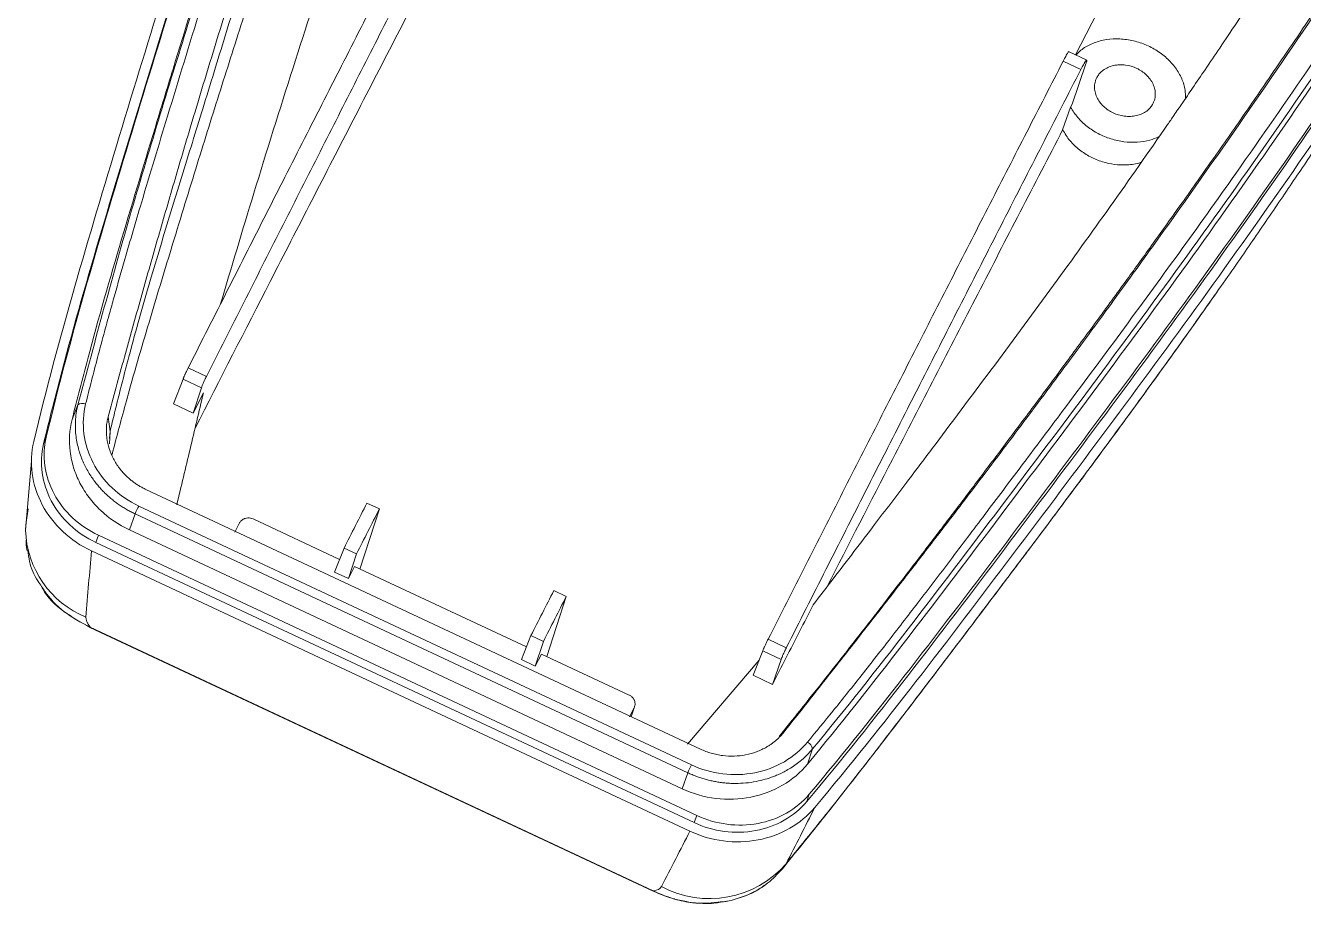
# Model space of a CAD drawing. Header units: inches. Extents: x 1474 to 3696, y 573 to 1061.
# Drawn here: x 2639.3 to 2701.1, y 679.8 to 722.2 of the extents above; entities that cross this region are included whole.
import ezdxf

# ---------------------------------------------------------------- set-up
doc = ezdxf.new("R2010")
doc.units = ezdxf.units.IN

msp = doc.modelspace()

# ---------------------------------------------------------------- linework, layer by layer
at = {"color": 7, "linetype": 'Continuous', "lineweight": 15}
for p, q in [((2690.059, 720.807), (2691.371, 723.342)), ((2689.466, 720.506), (2690.321, 720.105)), ((2690.607, 720.55), (2689.72, 720.966)), ((2689.898, 718.427), (2690.562, 720.369)), ((2689.438, 717.179), (2689.817, 718.275)), ((2689.817, 718.275), (2689.898, 718.427)), ((2648.04, 705.257), (2647.159, 705.67)), ((2646.453, 703.921), (2646.906, 705.114)), ((2647.798, 704.697), (2646.906, 705.114)), ((2647.798, 704.697), (2647.395, 703.479)), ((2647.395, 703.479), (2647.893, 704.455)), ((2641.54, 703.165), (2641.82, 703.875)), ((2646.453, 703.921), (2647.395, 703.479)), ((2643.38, 702.586), (2643.282, 703.295)), ((2643.38, 702.586), (2643.347, 701.992)), ((2640.163, 701.985), (2640.295, 702.32)), ((2639.575, 701.161), (2639.293, 697.825)), ((2671.922, 687.227), (2645.116, 699.784)), ((2671.487, 686.468), (2644.765, 698.985)), ((2655.462, 695.938), (2656.4, 698.842)), ((2655.798, 699.124), (2656.4, 698.842)), ((2644.593, 698.6), (2644.312, 697.83)), ((2671.315, 686.083), (2644.593, 698.6)), ((2654.475, 696.401), (2650.295, 698.359)), ((2671.034, 685.312), (2644.312, 697.83)), ((2649.411, 697.725), (2649.636, 698.165)), ((2642.815, 697.573), (2642.688, 697.225)), ((2671.623, 683.671), (2642.688, 697.225)), ((2671.75, 684.019), (2642.815, 697.573)), ((2642.481, 696.814), (2671.416, 683.26)), ((2654.233, 695.788), (2654.691, 696.949)), ((2655.293, 696.667), (2654.691, 696.949)), ((2655.293, 696.667), (2654.902, 695.475)), ((2654.233, 695.788), (2654.902, 695.475)), ((2654.902, 695.475), (2655.2, 696.061)), ((2663.511, 692.168), (2655.2, 696.061)), ((2664.497, 691.706), (2665.436, 694.609)), ((2664.834, 694.892), (2665.436, 694.609)), ((2642.408, 693.109), (2669.64, 680.353)), ((2669.643, 680.375), (2642.41, 693.132)), ((2663.269, 691.556), (2663.727, 692.717)), ((2663.727, 692.717), (2664.329, 692.435)), ((2664.329, 692.435), (2663.938, 691.242)), ((2675.192, 692.538), (2676.073, 692.126)), ((2663.938, 691.242), (2663.269, 691.556)), ((2663.938, 691.242), (2664.236, 691.828)), ((2664.236, 691.828), (2668.472, 689.844)), ((2671.303, 687.47), (2674.756, 691.53)), ((2674.466, 690.799), (2674.936, 691.985)), ((2674.936, 691.985), (2675.827, 691.567)), ((2675.827, 691.567), (2675.408, 690.357)), ((2675.408, 690.357), (2674.466, 690.799)), ((2668.719, 689.227), (2668.495, 688.786)), ((2668.576, 688.795), (2668.741, 689.28)), ((2677.344, 687.234), (2677.104, 686.506)), ((2671.034, 685.312), (2671.315, 686.083)), ((2677.181, 685.042), (2677.068, 684.697)), ((2671.623, 683.671), (2671.75, 684.019))]:
    msp.add_line(p, q, dxfattribs=at)
at = {"color": 8, "linetype": 'Continuous', "lineweight": 15}
for p, q in [((2643.38, 702.586), (2643.352, 702.248)), ((2668.572, 688.796), (2668.719, 689.227))]:
    msp.add_line(p, q, dxfattribs=at)
at = {"color": 7, "linetype": 'Continuous', "lineweight": 15, "flags": 128}
for points in [[(2639.419, 698.853), (2639.3, 698.078), (2639.293, 697.824)], [(2642.41, 693.132), (2642.407, 693.116), (2642.408, 693.109), (2642.408, 693.109)]]:
    msp.add_lwpolyline(points, dxfattribs=at)
at = {"color": 8, "linetype": 'Continuous', "lineweight": 15, "flags": 128}
msp.add_lwpolyline([(2669.643, 680.375), (2669.639, 680.359), (2669.64, 680.353), (2669.645, 680.355)], dxfattribs=at)
at = {"color": 7, "linetype": 'Continuous', "lineweight": 15}
for centre, radius, start, end in [((2642.046, 703.591), 0.363, 65.16949, 128.59936), ((2648.46, 697.101), 4.147, 152.98265, 158.81059), ((2676.87, 687.149), 0.481, 10.20323, 60.90266), ((2675.182, 684.583), 4.147, 152.98265, 158.81059), ((2672.358, 684.907), 4.912, 241.78725, 319.03615)]:
    msp.add_arc(centre, radius, start, end, dxfattribs=at)
at = {"color": 8, "linetype": 'Continuous', "lineweight": 15}
msp.add_arc((2643.977, 697.952), 4.686, 181.56879, 247.83684, dxfattribs=at)
at = {"color": 7, "linetype": 'Continuous', "lineweight": 15}
for points, knots in [([(2683.323, 809.17), (2682.156, 807.247), (2681.03, 805.299), (2678.821, 801.375), (2677.74, 799.401), (2675.597, 795.434), (2674.536, 793.44), (2672.435, 789.402), (2671.395, 787.356), (2668.306, 781.119), (2666.294, 776.849), (2662.416, 768.17), (2660.543, 763.76), (2657.791, 757.022), (2656.883, 754.757), (2655.086, 750.185), (2654.196, 747.878), (2652.45, 743.221), (2651.596, 740.873), (2649.936, 736.136), (2649.13, 733.747), (2647.562, 728.939), (2646.799, 726.522), (2645.297, 721.692), (2644.557, 719.277), (2643.089, 714.432), (2642.358, 712.004), (2640.958, 707.098), (2640.288, 704.62), (2639.686, 702.099)], [0, 0, 0, 0, 0.0625, 0.0625, 0.125, 0.125, 0.1875, 0.1875, 0.25, 0.25, 0.375, 0.375, 0.5, 0.5, 0.5625, 0.5625, 0.625, 0.625, 0.6875, 0.6875, 0.75, 0.75, 0.8125, 0.8125, 0.875, 0.875, 0.9375, 0.9375, 1, 1, 1, 1]), ([(2640.295, 702.32), (2640.895, 704.832), (2641.563, 707.306), (2642.962, 712.207), (2643.691, 714.635), (2645.16, 719.477), (2645.9, 721.892), (2647.401, 726.721), (2648.164, 729.137), (2649.732, 733.943), (2650.538, 736.331), (2652.195, 741.063), (2653.05, 743.407), (2654.792, 748.054), (2655.679, 750.356), (2657.475, 754.922), (2658.382, 757.187), (2661.134, 763.922), (2663.006, 768.333), (2666.885, 777.011), (2668.897, 781.278), (2671.979, 787.5), (2673.017, 789.541), (2675.114, 793.572), (2676.173, 795.564), (2678.312, 799.524), (2679.392, 801.495), (2681.597, 805.412), (2682.722, 807.357), (2683.886, 809.275)], [0, 0, 0, 0, 0.0625, 0.0625, 0.125, 0.125, 0.1875, 0.1875, 0.25, 0.25, 0.3125, 0.3125, 0.375, 0.375, 0.4375, 0.4375, 0.5, 0.5, 0.625, 0.625, 0.75, 0.75, 0.8125, 0.8125, 0.875, 0.875, 0.9375, 0.9375, 1, 1, 1, 1]), ([(2642.199, 703.921), (2642.293, 704.296), (2642.481, 705.046), (2642.773, 706.165), (2643.071, 707.279), (2643.345, 708.273), (2643.683, 709.488), (2644.184, 711.247), (2645.038, 714.148), (2646.263, 718.194), (2647.563, 722.446), (2648.8, 726.429), (2649.865, 729.794), (2650.956, 733.153), (2652.153, 736.719), (2653.462, 740.48), (2654.898, 744.425), (2656.368, 748.334), (2657.868, 752.207), (2659.389, 756.047), (2660.823, 759.594), (2662.166, 762.85), (2663.415, 765.82), (2664.675, 768.76), (2665.948, 771.671), (2667.238, 774.553), (2668.544, 777.406), (2669.868, 780.226), (2671.203, 783.012), (2672.549, 785.76), (2673.905, 788.465), (2675.27, 791.128), (2676.643, 793.756), (2678.023, 796.353), (2679.412, 798.927), (2680.813, 801.483), (2682.226, 804.024), (2683.19, 805.7), (2683.672, 806.537)], [0, 0, 0, 0, 0.0098271, 0.0196431, 0.0294479, 0.0392415, 0.046002, 0.0617342, 0.0861411, 0.1238053, 0.1708362, 0.2011624, 0.2315349, 0.2619545, 0.2924223, 0.3290437, 0.3656982, 0.4023859, 0.4391059, 0.4758572, 0.5126392, 0.5418757, 0.5710403, 0.6001328, 0.629153, 0.6581011, 0.6869805, 0.7157921, 0.7445365, 0.7732125, 0.8018203, 0.8303548, 0.8588146, 0.8871997, 0.9155096, 0.9437449, 0.9719084, 1, 1, 1, 1]), ([(2643.282, 703.295), (2643.413, 703.777), (2643.675, 704.741), (2644.069, 706.177), (2644.465, 707.606), (2644.863, 709.026), (2645.262, 710.437), (2645.662, 711.84), (2646.065, 713.236), (2646.47, 714.624), (2646.876, 716.006), (2647.502, 718.111), (2648.351, 720.918), (2649.432, 724.413), (2650.525, 727.857), (2651.755, 731.647), (2653.151, 735.804), (2654.739, 740.34), (2656.641, 745.569), (2658.892, 751.49), (2661.491, 757.997), (2664.176, 764.437), (2666.639, 770.122), (2668.848, 775.061), (2670.74, 779.169), (2672.46, 782.786), (2674.061, 786.036), (2675.542, 788.95), (2677.066, 791.873), (2678.571, 794.699), (2680.131, 797.574), (2681.635, 800.312), (2683.227, 803.182), (2684.276, 805.061), (2684.854, 806.096)], [0, 0, 0, 0, 0.012673, 0.025309, 0.037907, 0.050465, 0.062982, 0.075461, 0.087901, 0.100305, 0.112672, 0.125003, 0.156913, 0.188375, 0.219401, 0.250004, 0.291074, 0.332746, 0.375002, 0.43668, 0.499994, 0.56203, 0.624993, 0.668958, 0.71063, 0.74999, 0.780556, 0.81248, 0.8428, 0.874975, 0.904789, 0.937487, 0.965557, 1, 1, 1, 1]), ([(2684.785, 805.058), (2684.725, 804.968), (2684.603, 804.786), (2684.419, 804.503), (2684.231, 804.211), (2684.041, 803.909), (2683.848, 803.598), (2683.651, 803.277), (2683.452, 802.946), (2683.071, 802.305), (2682.486, 801.29), (2681.727, 799.921), (2680.936, 798.45), (2680.156, 796.968), (2679.356, 795.427), (2678.555, 793.873), (2677.785, 792.372), (2676.764, 790.366), (2675.507, 787.872), (2674.013, 784.874), (2672.807, 782.436), (2671.857, 780.506), (2671.136, 779.03), (2670.403, 777.513), (2669.671, 775.981), (2668.967, 774.482), (2668.258, 772.948), (2667.584, 771.462), (2666.902, 769.929), (2666.224, 768.375), (2665.314, 766.257), (2664.402, 764.091), (2663.508, 761.93), (2662.823, 760.255), (2662.161, 758.624), (2661.296, 756.478), (2660.229, 753.809), (2658.965, 750.611), (2657.682, 747.325), (2656.681, 744.716), (2655.921, 742.69), (2655.432, 741.366), (2654.947, 740.035), (2654.468, 738.697), (2653.743, 736.64), (2652.809, 733.911), (2651.861, 731.02), (2651.126, 728.723), (2650.387, 726.384), (2649.479, 723.461), (2648.58, 720.536), (2647.874, 718.242), (2647.35, 716.538), (2646.837, 714.879), (2646.321, 713.208), (2645.81, 711.533), (2645.298, 709.817), (2644.8, 708.083), (2644.388, 706.584), (2644.069, 705.374), (2643.829, 704.435), (2643.599, 703.509), (2643.452, 702.891), (2643.38, 702.586)], [0, 0, 0, 0, 0.003754, 0.007552, 0.011394, 0.015283, 0.019219, 0.023204, 0.027238, 0.031324, 0.046273, 0.062508, 0.07689, 0.093778, 0.109441, 0.125102, 0.14231, 0.15641, 0.187717, 0.220164, 0.250325, 0.264772, 0.281642, 0.297304, 0.312963, 0.330042, 0.344266, 0.360552, 0.375548, 0.390535, 0.406796, 0.438007, 0.453605, 0.469201, 0.486171, 0.500388, 0.530647, 0.562763, 0.59233, 0.625138, 0.637643, 0.650132, 0.662608, 0.675065, 0.687496, 0.719693, 0.749929, 0.765562, 0.781198, 0.812467, 0.843715, 0.859943, 0.874941, 0.890555, 0.906173, 0.92179, 0.937402, 0.953646, 0.968676, 0.976846, 0.98478, 0.992493, 1, 1, 1, 1]), ([(2677.181, 685.042), (2678.864, 687.046), (2680.48, 689.076), (2683.641, 693.152), (2685.19, 695.196), (2688.272, 699.283), (2689.805, 701.325), (2692.858, 705.428), (2694.376, 707.49), (2697.368, 711.629), (2698.841, 713.704), (2701.73, 717.859), (2703.143, 719.942), (2705.925, 724.101), (2707.292, 726.179), (2709.99, 730.323), (2711.322, 732.388), (2715.261, 738.567), (2717.814, 742.66), (2722.739, 750.847), (2725.109, 754.948), (2728.506, 761.021), (2729.612, 763.031), (2731.775, 767.031), (2732.834, 769.023), (2734.923, 773.006), (2735.955, 775), (2737.97, 779.006), (2738.953, 781.016), (2739.892, 783.041)], [0, 0, 0, 0, 0.0625, 0.0625, 0.125, 0.125, 0.1875, 0.1875, 0.25, 0.25, 0.3125, 0.3125, 0.375, 0.375, 0.4375, 0.4375, 0.5, 0.5, 0.625, 0.625, 0.75, 0.75, 0.8125, 0.8125, 0.875, 0.875, 0.9375, 0.9375, 1, 1, 1, 1]), ([(2739.782, 782.705), (2738.843, 780.681), (2737.86, 778.67), (2735.845, 774.664), (2734.813, 772.67), (2732.724, 768.687), (2731.665, 766.695), (2729.502, 762.695), (2728.396, 760.685), (2724.998, 754.611), (2722.629, 750.511), (2717.703, 742.323), (2715.15, 738.23), (2711.211, 732.05), (2709.879, 729.984), (2707.181, 725.84), (2705.813, 723.762), (2703.031, 719.602), (2701.618, 717.519), (2698.728, 713.363), (2697.255, 711.287), (2694.263, 707.148), (2692.745, 705.086), (2689.693, 700.983), (2688.159, 698.941), (2685.077, 694.854), (2683.528, 692.81), (2680.366, 688.733), (2678.751, 686.703), (2677.068, 684.697)], [0, 0, 0, 0, 0.0625, 0.0625, 0.125, 0.125, 0.1875, 0.1875, 0.25, 0.25, 0.375, 0.375, 0.5, 0.5, 0.5625, 0.5625, 0.625, 0.625, 0.6875, 0.6875, 0.75, 0.75, 0.8125, 0.8125, 0.875, 0.875, 0.9375, 0.9375, 1, 1, 1, 1]), ([(2740.232, 782.513), (2739.291, 780.484), (2738.306, 778.47), (2736.287, 774.457), (2735.253, 772.46), (2733.161, 768.47), (2732.1, 766.475), (2729.933, 762.468), (2728.826, 760.454), (2725.419, 754.366), (2723.049, 750.264), (2718.122, 742.076), (2715.57, 737.984), (2711.629, 731.803), (2710.297, 729.736), (2707.596, 725.588), (2706.227, 723.506), (2703.44, 719.336), (2702.022, 717.252), (2699.131, 713.092), (2697.657, 711.015), (2694.663, 706.875), (2693.145, 704.813), (2690.092, 700.709), (2688.558, 698.666), (2685.474, 694.579), (2683.926, 692.532), (2680.761, 688.453), (2679.144, 686.419), (2677.455, 684.407)], [0, 0, 0, 0, 0.0625, 0.0625, 0.125, 0.125, 0.1875, 0.1875, 0.25, 0.25, 0.375, 0.375, 0.5, 0.5, 0.5625, 0.5625, 0.625, 0.625, 0.6875, 0.6875, 0.75, 0.75, 0.8125, 0.8125, 0.875, 0.875, 0.9375, 0.9375, 1, 1, 1, 1]), ([(2736.355, 781.971), (2735.819, 780.916), (2734.847, 779.002), (2733.356, 776.084), (2731.927, 773.312), (2730.414, 770.415), (2728.916, 767.586), (2727.351, 764.682), (2725.774, 761.812), (2723.638, 758.006), (2720.818, 753.146), (2717.288, 747.251), (2713.616, 741.278), (2709.875, 735.333), (2706.047, 729.401), (2702.072, 723.415), (2698.002, 717.465), (2694.497, 712.508), (2691.657, 708.59), (2689.495, 705.647), (2687.283, 702.682), (2685.298, 700.057), (2683.555, 697.775), (2682.066, 695.842), (2680.559, 693.9), (2679.033, 691.947), (2677.489, 689.982), (2676.446, 688.665), (2675.924, 688.005)], [0, 0, 0, 0, 0.034442, 0.062513, 0.095211, 0.125026, 0.1572, 0.18752, 0.219444, 0.250011, 0.309917, 0.375007, 0.437969, 0.500006, 0.56332, 0.624998, 0.688163, 0.749995, 0.780598, 0.811624, 0.843086, 0.874997, 0.895569, 0.916241, 0.937017, 0.957903, 0.978898, 1, 1, 1, 1]), ([(2735.749, 781.186), (2735.419, 780.49), (2734.763, 779.106), (2733.585, 776.767), (2732.356, 774.391), (2731.022, 771.863), (2729.689, 769.362), (2728.454, 767.067), (2727.401, 765.133), (2726.471, 763.437), (2725.546, 761.764), (2724.629, 760.121), (2723.75, 758.555), (2722.856, 756.976), (2721.891, 755.287), (2720.826, 753.442), (2719.719, 751.548), (2718.588, 749.637), (2717.471, 747.772), (2716.31, 745.858), (2715.312, 744.231), (2714.447, 742.831), (2713.735, 741.685), (2713.001, 740.509), (2712.221, 739.266), (2711.462, 738.062), (2710.694, 736.85), (2709.99, 735.743), (2708.897, 734.032), (2707.398, 731.7), (2705.496, 728.772), (2703.536, 725.788), (2701.567, 722.832), (2699.716, 720.102), (2698.02, 717.643), (2696.488, 715.449), (2695.215, 713.652), (2694.239, 712.285), (2693.577, 711.364), (2692.944, 710.488), (2692.301, 709.602), (2691.713, 708.794), (2691.076, 707.923), (2690.438, 707.054), (2689.746, 706.114), (2689.066, 705.196), (2688.388, 704.282), (2687.696, 703.355), (2687.008, 702.435), (2686.341, 701.546), (2685.689, 700.68), (2685.067, 699.857), (2684.46, 699.055), (2683.869, 698.278), (2683.267, 697.486), (2682.458, 696.427), (2681.476, 695.148), (2680.309, 693.639), (2679.165, 692.171), (2677.967, 690.647), (2676.832, 689.214), (2676.065, 688.258), (2675.731, 687.842)], [0, 0, 0, 0, 0.026056, 0.051855, 0.078592, 0.102934, 0.131692, 0.157462, 0.175607, 0.193129, 0.21158, 0.22925, 0.246201, 0.262519, 0.281066, 0.301862, 0.323409, 0.343444, 0.364431, 0.383933, 0.404762, 0.41612, 0.428182, 0.440895, 0.453106, 0.467188, 0.478668, 0.49113, 0.501912, 0.532384, 0.564681, 0.594858, 0.627503, 0.659416, 0.682116, 0.705531, 0.728725, 0.738656, 0.748429, 0.757569, 0.76607, 0.776183, 0.782886, 0.793383, 0.803508, 0.812496, 0.822388, 0.832484, 0.842022, 0.851817, 0.861075, 0.870017, 0.878598, 0.887355, 0.895692, 0.904877, 0.92266, 0.938422, 0.955, 0.970696, 0.987242, 1, 1, 1, 1]), ([(2737.441, 781.351), (2737.237, 780.933), (2736.828, 780.097), (2736.204, 778.846), (2735.572, 777.594), (2734.934, 776.343), (2734.29, 775.092), (2733.641, 773.84), (2732.986, 772.587), (2732.327, 771.332), (2731.662, 770.076), (2730.991, 768.816), (2730.314, 767.553), (2729.63, 766.286), (2728.939, 765.015), (2728.241, 763.739), (2727.535, 762.457), (2726.821, 761.17), (2726.098, 759.877), (2725.366, 758.579), (2724.627, 757.277), (2723.88, 755.97), (2723.125, 754.659), (2722.362, 753.344), (2721.592, 752.027), (2720.813, 750.707), (2720.027, 749.385), (2719.233, 748.062), (2718.431, 746.736), (2717.622, 745.408), (2716.806, 744.079), (2715.983, 742.746), (2715.152, 741.411), (2714.315, 740.072), (2713.472, 738.731), (2712.621, 737.386), (2710.947, 734.753), (2708.42, 730.823), (2704.989, 725.579), (2701.467, 720.319), (2698.146, 715.526), (2695.06, 711.205), (2692.252, 707.362), (2689.742, 703.985), (2687.584, 701.108), (2685.817, 698.759), (2684.148, 696.549), (2682.572, 694.477), (2681.085, 692.546), (2679.684, 690.758), (2678.371, 689.114), (2677.514, 688.069), (2677.104, 687.57)], [0, 0, 0, 0, 0.013572, 0.027164, 0.040777, 0.054411, 0.068065, 0.08174, 0.095437, 0.109155, 0.122895, 0.136656, 0.150439, 0.164242, 0.178068, 0.191914, 0.205783, 0.219671, 0.23358, 0.247509, 0.261457, 0.275425, 0.289413, 0.303421, 0.317448, 0.331495, 0.345561, 0.359648, 0.373755, 0.387884, 0.402033, 0.416202, 0.430393, 0.444604, 0.458836, 0.473089, 0.487363, 0.54243, 0.59749, 0.65254, 0.707578, 0.748197, 0.788726, 0.829164, 0.855663, 0.880695, 0.904257, 0.926349, 0.94697, 0.966118, 0.983795, 1, 1, 1, 1]), ([(2677.344, 687.234), (2678.934, 689.159), (2680.469, 691.103), (2683.479, 695.003), (2684.956, 696.959), (2687.899, 700.867), (2689.367, 702.82), (2692.286, 706.747), (2693.738, 708.719), (2696.601, 712.677), (2698.011, 714.661), (2700.78, 718.635), (2702.136, 720.625), (2704.804, 724.603), (2706.116, 726.591), (2708.706, 730.555), (2709.984, 732.533), (2713.769, 738.447), (2716.227, 742.365), (2719.795, 748.238), (2720.964, 750.196), (2723.256, 754.109), (2724.379, 756.063), (2726.581, 759.951), (2727.658, 761.884), (2729.762, 765.726), (2730.792, 767.635), (2732.818, 771.448), (2733.815, 773.351), (2735.782, 777.17), (2736.75, 779.086), (2737.688, 781.011)], [0, 0, 0, 0, 0.0625, 0.0625, 0.125, 0.125, 0.1875, 0.1875, 0.25, 0.25, 0.3125, 0.3125, 0.375, 0.375, 0.4375, 0.4375, 0.5, 0.5, 0.625, 0.625, 0.6875, 0.6875, 0.75, 0.75, 0.8125, 0.8125, 0.875, 0.875, 0.9375, 0.9375, 1, 1, 1, 1]), ([(2737.457, 780.308), (2736.52, 778.383), (2735.552, 776.468), (2733.585, 772.649), (2732.588, 770.746), (2730.561, 766.933), (2729.532, 765.023), (2727.427, 761.181), (2726.35, 759.247), (2724.148, 755.358), (2723.025, 753.404), (2720.732, 749.49), (2719.563, 747.531), (2715.994, 741.658), (2713.536, 737.738), (2709.749, 731.821), (2708.471, 729.842), (2705.88, 725.876), (2704.568, 723.887), (2701.898, 719.908), (2700.542, 717.916), (2697.774, 713.942), (2696.362, 711.956), (2693.499, 707.998), (2692.048, 706.025), (2689.128, 702.098), (2687.66, 700.145), (2684.716, 696.235), (2683.239, 694.278), (2680.229, 690.376), (2678.694, 688.432), (2677.104, 686.506)], [0, 0, 0, 0, 0.0625, 0.0625, 0.125, 0.125, 0.1875, 0.1875, 0.25, 0.25, 0.3125, 0.3125, 0.375, 0.375, 0.5, 0.5, 0.5625, 0.5625, 0.625, 0.625, 0.6875, 0.6875, 0.75, 0.75, 0.8125, 0.8125, 0.875, 0.875, 0.9375, 0.9375, 1, 1, 1, 1]), ([(2640.163, 701.985), (2640.305, 702.569), (2641.015, 705.49), (2642.461, 710.654), (2644.164, 716.307), (2645.885, 721.939), (2647.282, 726.442), (2649.083, 732.059), (2650.579, 736.517), (2652.525, 742.019), (2654.144, 746.361), (2655.697, 750.413), (2656.443, 752.283), (2656.768, 753.096)], [0, 0, 0, 0, 0.032746, 0.163758, 0.294744, 0.360234, 0.491215, 0.556706, 0.687693, 0.753185, 0.884175, 0.949666, 1, 1, 1, 1]), ([(2641.54, 703.165), (2641.79, 704.146), (2642.54, 707.086), (2643.927, 711.904), (2645.37, 716.673), (2647.402, 723.329), (2649.181, 729.039), (2651.376, 735.634), (2652.998, 740.299), (2655.03, 745.813), (2656.643, 750.034), (2657.584, 752.396), (2657.814, 752.971)], [0, 0, 0, 0, 0.056669, 0.170016, 0.283419, 0.340085, 0.566756, 0.623423, 0.736787, 0.850152, 0.96349, 1, 1, 1, 1]), ([(2643.473, 701.482), (2643.703, 702.348), (2644.272, 704.497), (2645.237, 707.803), (2646.366, 711.538), (2647.494, 715.203), (2648.639, 718.88), (2649.769, 722.43), (2650.904, 725.913), (2652.168, 729.667), (2653.608, 733.756), (2655.204, 738.107), (2656.849, 742.429), (2658.541, 746.749), (2659.718, 749.659), (2660.323, 751.154)], [0, 0, 0, 0, 0.049546, 0.122924, 0.192145, 0.268572, 0.339617, 0.410872, 0.481026, 0.549168, 0.637934, 0.730289, 0.816519, 0.905776, 1, 1, 1, 1]), ([(2660.535, 743.659), (2659.752, 741.634), (2658.222, 737.673), (2656.083, 731.78), (2654.095, 725.981), (2652.198, 720.126), (2650.398, 714.38), (2649.246, 710.526), (2648.706, 708.723)], [0, 0, 0, 0, 0.178985, 0.349979, 0.513157, 0.67873, 0.849668, 1, 1, 1, 1]), ([(2667.071, 740.734), (2665.753, 738.193), (2663.117, 733.11), (2659.136, 725.41), (2655.138, 717.658), (2651.265, 710.137), (2648.699, 705.116), (2647.486, 702.744)], [0, 0, 0, 0, 0.204256, 0.408501, 0.612756, 0.817043, 1, 1, 1, 1]), ([(2676.067, 681.686), (2676.797, 682.585), (2678.449, 684.617), (2680.812, 687.661), (2683.282, 690.898), (2685.098, 693.295), (2686.376, 694.988), (2687.067, 695.905), (2687.828, 696.916), (2688.679, 698.05), (2689.61, 699.296), (2690.499, 700.491), (2691.343, 701.631), (2692.111, 702.675), (2692.854, 703.69), (2693.63, 704.756), (2694.524, 705.993), (2695.517, 707.38), (2696.503, 708.774), (2697.385, 710.032), (2698.167, 711.155), (2698.903, 712.223), (2699.622, 713.272), (2700.34, 714.328), (2701.033, 715.355), (2701.713, 716.368), (2702.379, 717.366), (2703.02, 718.332), (2703.569, 719.163), (2704.041, 719.88), (2704.461, 720.519), (2705.008, 721.354), (2705.695, 722.407), (2706.323, 723.372), (2706.745, 724.023), (2706.973, 724.375), (2707.224, 724.764), (2707.605, 725.354), (2708.054, 726.052), (2708.527, 726.789), (2708.937, 727.429), (2709.3, 727.997), (2709.89, 728.923), (2710.69, 730.182), (2711.688, 731.766), (2712.555, 733.148), (2713.087, 734.005), (2713.315, 734.373)], [0, 0, 0, 0, 0.051256, 0.11594, 0.172673, 0.235127, 0.252614, 0.269357, 0.28753, 0.310453, 0.334223, 0.35887, 0.378874, 0.399459, 0.418601, 0.436922, 0.460388, 0.489226, 0.516009, 0.539753, 0.560787, 0.57986, 0.600357, 0.620316, 0.639718, 0.658559, 0.677686, 0.696176, 0.713238, 0.724697, 0.736732, 0.749357, 0.771935, 0.796277, 0.803983, 0.808838, 0.816182, 0.826043, 0.842266, 0.855731, 0.867861, 0.878632, 0.888026, 0.920549, 0.95042, 0.978724, 1, 1, 1, 1]), ([(2647.159, 705.67), (2647.479, 706.304), (2648.12, 707.571), (2649.08, 709.466), (2650.038, 711.356), (2650.995, 713.242), (2651.95, 715.123), (2652.903, 716.998), (2653.855, 718.869), (2654.805, 720.735), (2655.753, 722.595), (2656.7, 724.451), (2657.645, 726.301), (2658.588, 728.146), (2659.529, 729.986), (2660.469, 731.821), (2661.094, 733.04), (2661.407, 733.65)], [0, 0, 0, 0, 0.066784, 0.133551, 0.200301, 0.267035, 0.333752, 0.400452, 0.467135, 0.533802, 0.600452, 0.667085, 0.733701, 0.800301, 0.866884, 0.93345, 1, 1, 1, 1]), ([(2662.262, 733.249), (2661.969, 732.676), (2661.384, 731.532), (2660.503, 729.809), (2659.621, 728.082), (2658.738, 726.351), (2657.853, 724.616), (2656.967, 722.876), (2656.08, 721.131), (2654.898, 718.806), (2653.418, 715.889), (2651.635, 712.37), (2649.843, 708.826), (2648.641, 706.448), (2648.04, 705.257)], [0, 0, 0, 0, 0.062479, 0.124962, 0.187449, 0.249943, 0.312445, 0.374955, 0.437475, 0.500002, 0.624436, 0.749273, 0.874478, 1, 1, 1, 1]), ([(2699.787, 725.273), (2699.446, 724.756), (2698.801, 723.78), (2697.881, 722.401), (2697.068, 721.189), (2696.359, 720.139), (2695.752, 719.247), (2695.249, 718.509), (2694.846, 717.923), (2693.699, 716.257), (2691.78, 713.514), (2688.986, 709.638), (2686.157, 705.803), (2683.783, 702.633), (2681.842, 700.06), (2680.204, 697.901), (2678.696, 695.926), (2677.702, 694.633), (2677.38, 694.214)], [0, 0, 0, 0, 0.049353, 0.093247, 0.131851, 0.165312, 0.193758, 0.217299, 0.236027, 0.250014, 0.377227, 0.500003, 0.624999, 0.749995, 0.808544, 0.874992, 0.959543, 1, 1, 1, 1]), ([(2695.373, 718.715), (2695.374, 718.843), (2695.376, 719.155), (2695.212, 719.658), (2694.911, 720.188), (2694.481, 720.663), (2693.952, 721.059), (2693.347, 721.355), (2692.698, 721.539), (2692.037, 721.599), (2691.394, 721.534), (2690.81, 721.343), (2690.359, 721.093), (2690.159, 720.876), (2690.084, 720.795)], [0, 0, 0, 0, 0.061168, 0.149834, 0.2385, 0.327166, 0.415832, 0.504498, 0.593164, 0.68183, 0.770496, 0.859163, 0.947829, 1, 1, 1, 1]), ([(2675.192, 692.538), (2675.494, 693.134), (2676.097, 694.325), (2677, 696.105), (2677.902, 697.879), (2678.8, 699.646), (2679.697, 701.407), (2680.59, 703.162), (2681.481, 704.91), (2682.67, 707.238), (2684.154, 710.143), (2685.93, 713.615), (2687.702, 717.072), (2688.878, 719.361), (2689.466, 720.506)], [0, 0, 0, 0, 0.062797, 0.125522, 0.188167, 0.250727, 0.313194, 0.375564, 0.437833, 0.5, 0.625045, 0.750057, 0.875038, 1, 1, 1, 1]), ([(2689.466, 720.506), (2689.507, 720.586), (2689.599, 720.763), (2689.681, 720.903), (2689.723, 720.96), (2689.728, 720.956), (2689.73, 720.954)], [0, 0, 0, 0, 0.301855, 0.663864, 0.868535, 1, 1, 1, 1]), ([(2690.598, 720.547), (2690.595, 720.549), (2690.587, 720.554), (2690.541, 720.496), (2690.454, 720.358), (2690.362, 720.184), (2690.321, 720.105)], [0, 0, 0, 0, 0.139921, 0.345126, 0.704873, 1, 1, 1, 1]), ([(2690.562, 720.369), (2690.568, 720.387), (2690.581, 720.425), (2690.594, 720.47), (2690.603, 720.506), (2690.608, 720.541), (2690.603, 720.561), (2690.577, 720.543), (2690.535, 720.488), (2690.494, 720.42), (2690.474, 720.386)], [0, 0, 0, 0, 0.084005, 0.166954, 0.249791, 0.333464, 0.500223, 0.666729, 0.833213, 1, 1, 1, 1]), ([(2690.321, 720.105), (2690.009, 719.496), (2689.384, 718.277), (2688.444, 716.442), (2687.503, 714.602), (2686.56, 712.757), (2685.615, 710.906), (2684.668, 709.051), (2683.72, 707.19), (2682.77, 705.325), (2681.818, 703.454), (2680.864, 701.578), (2679.909, 699.698), (2678.953, 697.812), (2677.995, 695.921), (2677.035, 694.026), (2676.394, 692.759), (2676.073, 692.126)], [0, 0, 0, 0, 0.06655, 0.133116, 0.199699, 0.266299, 0.332915, 0.399548, 0.466198, 0.532865, 0.599548, 0.666248, 0.732965, 0.799699, 0.866449, 0.933216, 1, 1, 1, 1]), ([(2691.093, 719.712), (2691.109, 719.739), (2691.139, 719.792), (2691.193, 719.867), (2691.254, 719.938), (2691.322, 720.004), (2691.439, 720.099), (2691.622, 720.207), (2691.889, 720.296), (2692.178, 720.335), (2692.563, 720.317), (2693.031, 720.18), (2693.43, 719.911), (2693.677, 719.633), (2693.819, 719.392), (2693.905, 719.138), (2693.925, 718.915), (2693.907, 718.729), (2693.87, 718.58), (2693.826, 718.488), (2693.804, 718.442)], [0, 0, 0, 0, 0.024206, 0.048197, 0.07211, 0.096082, 0.120251, 0.185247, 0.250356, 0.315352, 0.380462, 0.500024, 0.619586, 0.684582, 0.749692, 0.814687, 0.879797, 0.919896, 0.95975, 1, 1, 1, 1]), ([(2693.804, 718.442), (2693.789, 718.415), (2693.759, 718.362), (2693.704, 718.286), (2693.643, 718.216), (2693.575, 718.15), (2693.459, 718.055), (2693.275, 717.946), (2693.009, 717.858), (2692.72, 717.819), (2692.335, 717.837), (2691.866, 717.973), (2691.468, 718.243), (2691.22, 718.521), (2691.079, 718.762), (2690.993, 719.015), (2690.972, 719.239), (2690.991, 719.425), (2691.028, 719.573), (2691.072, 719.666), (2691.093, 719.712)], [0, 0, 0, 0, 0.0242064, 0.0481974, 0.0721099, 0.096082, 0.120251, 0.1852467, 0.2503563, 0.315352, 0.3804617, 0.500024, 0.6195864, 0.684582, 0.7496917, 0.8146874, 0.8797971, 0.9198961, 0.9597502, 1, 1, 1, 1]), ([(2689.817, 718.275), (2689.924, 718.106), (2690.14, 717.768), (2690.606, 717.333), (2691.152, 716.979), (2691.761, 716.726), (2692.403, 716.584), (2693.046, 716.564), (2693.619, 716.644), (2693.938, 716.78), (2694.076, 716.839)], [0, 0, 0, 0, 0.128803, 0.257607, 0.38641, 0.515213, 0.644016, 0.77282, 0.901623, 1, 1, 1, 1]), ([(2678.046, 695.085), (2679.1, 697.139), (2681.543, 701.898), (2685.334, 709.244), (2688.07, 714.535), (2689.438, 717.179)], [0, 0, 0, 0, 0.275332, 0.637819, 1, 1, 1, 1]), ([(2689.438, 717.179), (2689.547, 717), (2689.763, 716.647), (2690.231, 716.205), (2690.766, 715.857), (2691.343, 715.621), (2691.95, 715.487), (2692.57, 715.477), (2693.009, 715.517), (2693.211, 715.598), (2693.22, 715.602)], [0, 0, 0, 0, 0.148478, 0.293623, 0.435481, 0.574102, 0.705846, 0.845381, 0.992741, 1, 1, 1, 1]), ([(2675.86, 681.413), (2676.273, 681.919), (2677.15, 682.994), (2678.444, 684.621), (2679.734, 686.269), (2680.965, 687.863), (2682.077, 689.315), (2682.974, 690.493), (2683.69, 691.434), (2684.33, 692.278), (2685.043, 693.219), (2685.85, 694.285), (2686.58, 695.253), (2687.196, 696.07), (2687.643, 696.664), (2688.061, 697.221), (2688.451, 697.74), (2688.811, 698.221), (2689.142, 698.665), (2689.938, 699.731), (2691.202, 701.433), (2692.951, 703.814), (2694.759, 706.315), (2696.051, 708.124), (2696.746, 709.121), (2696.809, 709.212)], [0, 0, 0, 0, 0.054802, 0.116332, 0.175322, 0.23198, 0.287478, 0.331361, 0.358598, 0.388917, 0.42233, 0.460101, 0.504187, 0.527027, 0.548504, 0.568619, 0.587372, 0.604762, 0.62079, 0.635452, 0.720343, 0.805282, 0.893117, 0.990271, 1, 1, 1, 1]), ([(2646.906, 705.114), (2646.911, 705.128), (2646.922, 705.155), (2646.941, 705.202), (2646.963, 705.253), (2646.988, 705.309), (2647.016, 705.374), (2647.05, 705.445), (2647.086, 705.523), (2647.123, 705.599), (2647.147, 705.646), (2647.159, 705.67)], [0, 0, 0, 0, 0.102481, 0.201857, 0.300005, 0.398872, 0.500364, 0.625385, 0.750263, 0.875155, 1, 1, 1, 1]), ([(2648.04, 705.257), (2648.032, 705.241), (2648.017, 705.21), (2647.993, 705.16), (2647.964, 705.101), (2647.933, 705.032), (2647.888, 704.929), (2647.836, 704.805), (2647.81, 704.733), (2647.798, 704.697)], [0, 0, 0, 0, 0.083726, 0.166877, 0.250546, 0.375754, 0.500924, 0.749705, 1, 1, 1, 1]), ([(2647.893, 704.455), (2647.785, 704), (2647.57, 703.095), (2647.247, 701.738), (2646.926, 700.388), (2646.711, 699.488), (2646.604, 699.04)], [0, 0, 0, 0, 0.252835, 0.503772, 0.752823, 1, 1, 1, 1]), ([(2644.593, 698.6), (2644.526, 698.632), (2644.393, 698.696), (2644.198, 698.803), (2644.007, 698.918), (2643.82, 699.041), (2643.638, 699.172), (2643.462, 699.312), (2643.291, 699.459), (2643.126, 699.613), (2642.969, 699.775), (2642.818, 699.944), (2642.668, 700.129), (2642.517, 700.334), (2642.367, 700.564), (2642.224, 700.814), (2642.091, 701.084), (2641.972, 701.373), (2641.87, 701.682), (2641.788, 702.01), (2641.729, 702.355), (2641.698, 702.717), (2641.7, 703.094), (2641.735, 703.484), (2641.791, 703.743), (2641.82, 703.875)], [0, 0, 0, 0, 0.032667, 0.065468, 0.098425, 0.131565, 0.164904, 0.198436, 0.232155, 0.26605, 0.300118, 0.334355, 0.368756, 0.408687, 0.450843, 0.495237, 0.541888, 0.590815, 0.64203, 0.695557, 0.751451, 0.809778, 0.870592, 0.933956, 1, 1, 1, 1]), ([(2644.765, 698.985), (2644.288, 699.208), (2643.85, 699.506), (2643.099, 700.218), (2642.787, 700.63), (2642.326, 701.522), (2642.176, 702), (2642.055, 702.967), (2642.083, 703.456), (2642.199, 703.921)], [0, 0, 0, 0, 0.25, 0.25, 0.5, 0.5, 0.75, 0.75, 1, 1, 1, 1]), ([(2644.312, 697.83), (2643.791, 698.073), (2643.325, 698.391), (2642.712, 698.973), (2642.527, 699.18), (2642.197, 699.618), (2642.05, 699.851), (2641.799, 700.336), (2641.698, 700.585), (2641.539, 701.093), (2641.482, 701.353), (2641.384, 702.142), (2641.414, 702.658), (2641.54, 703.165)], [0, 0, 0, 0, 0.25, 0.25, 0.375, 0.375, 0.5, 0.5, 0.625, 0.625, 0.75, 0.75, 1, 1, 1, 1]), ([(2645.116, 699.784), (2645.06, 699.811), (2644.947, 699.865), (2644.785, 699.958), (2644.629, 700.058), (2644.478, 700.166), (2644.333, 700.283), (2644.103, 700.489), (2643.815, 700.807), (2643.526, 701.265), (2643.321, 701.757), (2643.227, 702.187), (2643.198, 702.535), (2643.2, 702.795), (2643.226, 703.049), (2643.264, 703.213), (2643.282, 703.295)], [0, 0, 0, 0, 0.041713, 0.083233, 0.124701, 0.166259, 0.208047, 0.250203, 0.375507, 0.499915, 0.624462, 0.749562, 0.813809, 0.87664, 0.938537, 1, 1, 1, 1]), ([(2639.686, 702.099), (2639.566, 701.594), (2639.541, 701.078), (2639.683, 700.032), (2639.846, 699.528), (2640.355, 698.566), (2640.687, 698.133), (2641.503, 697.368), (2641.965, 697.056), (2642.481, 696.814)], [0, 0, 0, 0, 0.25, 0.25, 0.5, 0.5, 0.75, 0.75, 1, 1, 1, 1]), ([(2642.688, 697.225), (2642.223, 697.443), (2641.806, 697.724), (2641.069, 698.413), (2640.769, 698.803), (2640.309, 699.668), (2640.161, 700.121), (2640.032, 701.065), (2640.054, 701.529), (2640.162, 701.985)], [0, 0, 0, 0, 0.25, 0.25, 0.5, 0.5, 0.75, 0.75, 1, 1, 1, 1]), ([(2642.815, 697.573), (2642.351, 697.791), (2641.935, 698.071), (2641.2, 698.759), (2640.901, 699.147), (2640.441, 700.01), (2640.293, 700.462), (2640.165, 701.403), (2640.186, 701.866), (2640.295, 702.32)], [0, 0, 0, 0, 0.25, 0.25, 0.5, 0.5, 0.75, 0.75, 1, 1, 1, 1]), ([(2654.691, 696.949), (2654.876, 697.312), (2655.245, 698.039), (2655.614, 698.762), (2655.798, 699.124)], [0, 0, 0, 0, 0.499831, 1, 1, 1, 1]), ([(2656.4, 698.842), (2656.216, 698.48), (2655.848, 697.757), (2655.478, 697.03), (2655.293, 696.667)], [0, 0, 0, 0, 0.500169, 1, 1, 1, 1]), ([(2649.636, 698.165), (2649.647, 698.185), (2649.668, 698.222), (2649.709, 698.269), (2649.752, 698.307), (2649.795, 698.337), (2649.837, 698.36), (2649.876, 698.377), (2649.943, 698.4), (2650.043, 698.415), (2650.175, 698.405), (2650.255, 698.374), (2650.295, 698.359)], [0, 0, 0, 0, 0.093917, 0.180388, 0.259411, 0.330984, 0.395107, 0.45178, 0.501005, 0.674569, 0.840833, 1, 1, 1, 1]), ([(2639.329, 697.333), (2639.325, 697.181), (2639.321, 697.015), (2639.367, 696.846), (2639.37, 696.833)], [0, 0, 0, 0, 0.9194062, 1, 1, 1, 1]), ([(2639.4, 696.839), (2639.423, 696.659), (2639.489, 696.149), (2639.742, 695.552), (2640.008, 695.182), (2640.071, 695.095)], [0, 0, 0, 0, 0.294213, 0.832816, 1, 1, 1, 1]), ([(2640.077, 695.076), (2640.093, 695.042), (2640.315, 694.575), (2641.107, 693.844), (2641.977, 693.356), (2642.412, 693.111)], [0, 0, 0, 0, 0.037087, 0.517779, 1, 1, 1, 1]), ([(2663.727, 692.717), (2663.912, 693.08), (2664.281, 693.806), (2664.65, 694.53), (2664.834, 694.892)], [0, 0, 0, 0, 0.499831, 1, 1, 1, 1]), ([(2665.436, 694.609), (2665.252, 694.248), (2664.883, 693.524), (2664.514, 692.798), (2664.329, 692.435)], [0, 0, 0, 0, 0.500169, 1, 1, 1, 1]), ([(2675.408, 690.357), (2675.624, 690.781), (2676.06, 691.634), (2676.718, 692.92), (2677.158, 693.78), (2677.38, 694.214)], [0, 0, 0, 0, 0.3282885, 0.661617, 1, 1, 1, 1]), ([(2674.936, 691.985), (2674.941, 691.998), (2674.952, 692.025), (2674.972, 692.072), (2674.994, 692.123), (2675.019, 692.179), (2675.048, 692.243), (2675.082, 692.314), (2675.119, 692.391), (2675.156, 692.468), (2675.18, 692.515), (2675.192, 692.538)], [0, 0, 0, 0, 0.102382, 0.201694, 0.29981, 0.39867, 0.500175, 0.625035, 0.750088, 0.874986, 1, 1, 1, 1]), ([(2676.073, 692.126), (2676.065, 692.11), (2676.05, 692.079), (2676.026, 692.029), (2675.997, 691.97), (2675.965, 691.901), (2675.92, 691.799), (2675.867, 691.674), (2675.84, 691.603), (2675.827, 691.567)], [0, 0, 0, 0, 0.0835948, 0.1666894, 0.2503719, 0.3754325, 0.5007387, 0.7495507, 1, 1, 1, 1]), ([(2668.472, 689.844), (2668.491, 689.834), (2668.528, 689.815), (2668.58, 689.779), (2668.627, 689.736), (2668.669, 689.688), (2668.705, 689.633), (2668.738, 689.566), (2668.763, 689.477), (2668.768, 689.355), (2668.736, 689.273), (2668.719, 689.227)], [0, 0, 0, 0, 0.078876, 0.159512, 0.241934, 0.326169, 0.412242, 0.500176, 0.626448, 0.793102, 1, 1, 1, 1]), ([(2675.924, 688.005), (2675.893, 687.967), (2675.831, 687.893), (2675.729, 687.787), (2675.621, 687.685), (2675.507, 687.589), (2675.385, 687.497), (2675.257, 687.41), (2675.017, 687.263), (2674.643, 687.085), (2674.115, 686.937), (2673.562, 686.873), (2673.093, 686.896), (2672.721, 686.957), (2672.447, 687.025), (2672.179, 687.113), (2672.008, 687.189), (2671.922, 687.227)], [0, 0, 0, 0, 0.035101, 0.070274, 0.105614, 0.141215, 0.177169, 0.213565, 0.25049, 0.37556, 0.500133, 0.624495, 0.749842, 0.812899, 0.875295, 0.937503, 1, 1, 1, 1]), ([(2671.315, 686.083), (2671.382, 686.052), (2671.518, 685.991), (2671.726, 685.909), (2671.938, 685.835), (2672.154, 685.769), (2672.374, 685.712), (2672.597, 685.665), (2672.823, 685.626), (2673.05, 685.597), (2673.28, 685.577), (2673.51, 685.568), (2674.002, 685.568), (2674.702, 685.651), (2675.372, 685.859), (2675.79, 686.041), (2676.036, 686.165), (2676.293, 686.315), (2676.559, 686.494), (2676.828, 686.706), (2677.096, 686.952), (2677.26, 687.138), (2677.344, 687.234)], [0, 0, 0, 0, 0.03275, 0.065663, 0.098734, 0.131958, 0.165336, 0.198871, 0.232566, 0.266419, 0.300423, 0.334579, 0.368893, 0.519353, 0.648524, 0.687283, 0.729856, 0.776252, 0.826475, 0.880528, 0.938389, 1, 1, 1, 1]), ([(2677.104, 687.57), (2676.796, 687.196), (2676.413, 686.872), (2675.548, 686.368), (2675.065, 686.186), (2674.052, 685.985), (2673.522, 685.967), (2672.478, 686.096), (2671.964, 686.244), (2671.487, 686.468)], [0, 0, 0, 0, 0.25, 0.25, 0.5, 0.5, 0.75, 0.75, 1, 1, 1, 1]), ([(2677.104, 686.506), (2676.767, 686.098), (2676.362, 685.756), (2675.419, 685.205), (2674.906, 685.011), (2673.801, 684.791), (2673.239, 684.771), (2672.1, 684.912), (2671.554, 685.068), (2671.034, 685.312)], [0, 0, 0, 0, 0.25, 0.25, 0.5, 0.5, 0.75, 0.75, 1, 1, 1, 1]), ([(2677.068, 684.697), (2676.763, 684.334), (2676.396, 684.03), (2675.547, 683.545), (2675.085, 683.378), (2674.095, 683.192), (2673.59, 683.178), (2672.575, 683.312), (2672.088, 683.453), (2671.623, 683.671)], [0, 0, 0, 0, 0.25, 0.25, 0.5, 0.5, 0.75, 0.75, 1, 1, 1, 1]), ([(2671.75, 684.019), (2672.214, 683.802), (2672.7, 683.66), (2673.715, 683.528), (2674.216, 683.541), (2675.204, 683.726), (2675.664, 683.893), (2676.512, 684.377), (2676.877, 684.679), (2677.181, 685.042)], [0, 0, 0, 0, 0.25, 0.25, 0.5, 0.5, 0.75, 0.75, 1, 1, 1, 1]), ([(2677.455, 684.407), (2677.117, 684.004), (2676.711, 683.667), (2675.769, 683.128), (2675.257, 682.94), (2674.159, 682.732), (2673.599, 682.716), (2672.472, 682.861), (2671.932, 683.018), (2671.416, 683.26)], [0, 0, 0, 0, 0.25, 0.25, 0.5, 0.5, 0.75, 0.75, 1, 1, 1, 1]), ([(2677.455, 684.407), (2677.224, 683.951), (2676.765, 683.044), (2676.299, 682.137), (2676.067, 681.686)], [0, 0, 0, 0, 0.502482, 1, 1, 1, 1]), ([(2675.859, 681.413), (2675.88, 681.433), (2675.921, 681.475), (2675.975, 681.541), (2676.024, 681.611), (2676.053, 681.661), (2676.067, 681.686)], [0, 0, 0, 0, 0.250349, 0.50049, 0.750386, 1, 1, 1, 1]), ([(2672.771, 679.829), (2672.917, 679.837), (2673.202, 679.853), (2673.611, 679.963), (2674.016, 680.094), (2674.561, 680.334), (2675.227, 680.738), (2675.645, 681.184), (2675.859, 681.413)], [0, 0, 0, 0, 0.1182, 0.229914, 0.347455, 0.470288, 0.727663, 1, 1, 1, 1]), ([(2669.645, 680.355), (2669.982, 680.214), (2670.593, 679.959), (2671.468, 679.79), (2672.148, 679.759), (2672.556, 679.767), (2672.735, 679.797), (2672.755, 679.8)], [0, 0, 0, 0, 0.3411441, 0.617152, 0.8270053, 0.9806195, 1, 1, 1, 1]), ([(2672.755, 679.8), (2672.94, 679.825), (2673.401, 679.887), (2674.157, 680.148), (2674.754, 680.405), (2675.008, 680.643), (2675.021, 680.655)], [0, 0, 0, 0, 0.223488, 0.55717, 0.976594, 1, 1, 1, 1])]:
    msp.add_open_spline(points, degree=3, knots=knots, dxfattribs=at)
at = {"color": 8, "linetype": 'Continuous', "lineweight": 15}
for points, knots in [([(2641.82, 703.875), (2642.67, 707.029), (2644.37, 713.336), (2647.231, 722.551), (2650.108, 731.813), (2653.22, 740.923), (2655.919, 748.191), (2657.583, 752.364), (2658.093, 753.643)], [0, 0, 0, 0, 0.1838035, 0.3675372, 0.5513051, 0.7350689, 0.9188081, 1, 1, 1, 1]), ([(2640.071, 695.095), (2640.175, 694.937), (2640.535, 694.385), (2641.333, 693.688), (2642.089, 693.298), (2642.41, 693.132)], [0, 0, 0, 0, 0.187404, 0.654452, 1, 1, 1, 1]), ([(2669.643, 680.375), (2669.782, 680.311), (2670.088, 680.171), (2670.625, 679.984), (2671.309, 679.826), (2672.052, 679.738), (2672.553, 679.801), (2672.771, 679.829)], [0, 0, 0, 0, 0.1424141, 0.3118111, 0.524582, 0.7935202, 1, 1, 1, 1])]:
    msp.add_open_spline(points, degree=3, knots=knots, dxfattribs=at)
at = {"color": 7, "linetype": 'Continuous', "lineweight": 15}
for points in [[(2642.209, 693.612), (2642.297, 694.681), (2642.387, 695.748), (2642.481, 696.814)], [(2642.41, 693.132), (2642.268, 693.313), (2642.199, 693.48), (2642.209, 693.612)], [(2671.416, 683.26), (2670.959, 682.364), (2670.499, 681.471), (2670.035, 680.578)], [(2670.035, 680.578), (2669.978, 680.467), (2669.841, 680.397), (2669.643, 680.375)]]:
    msp.add_open_spline(points, degree=3, dxfattribs=at)

doc.saveas('drawing.dxf')
